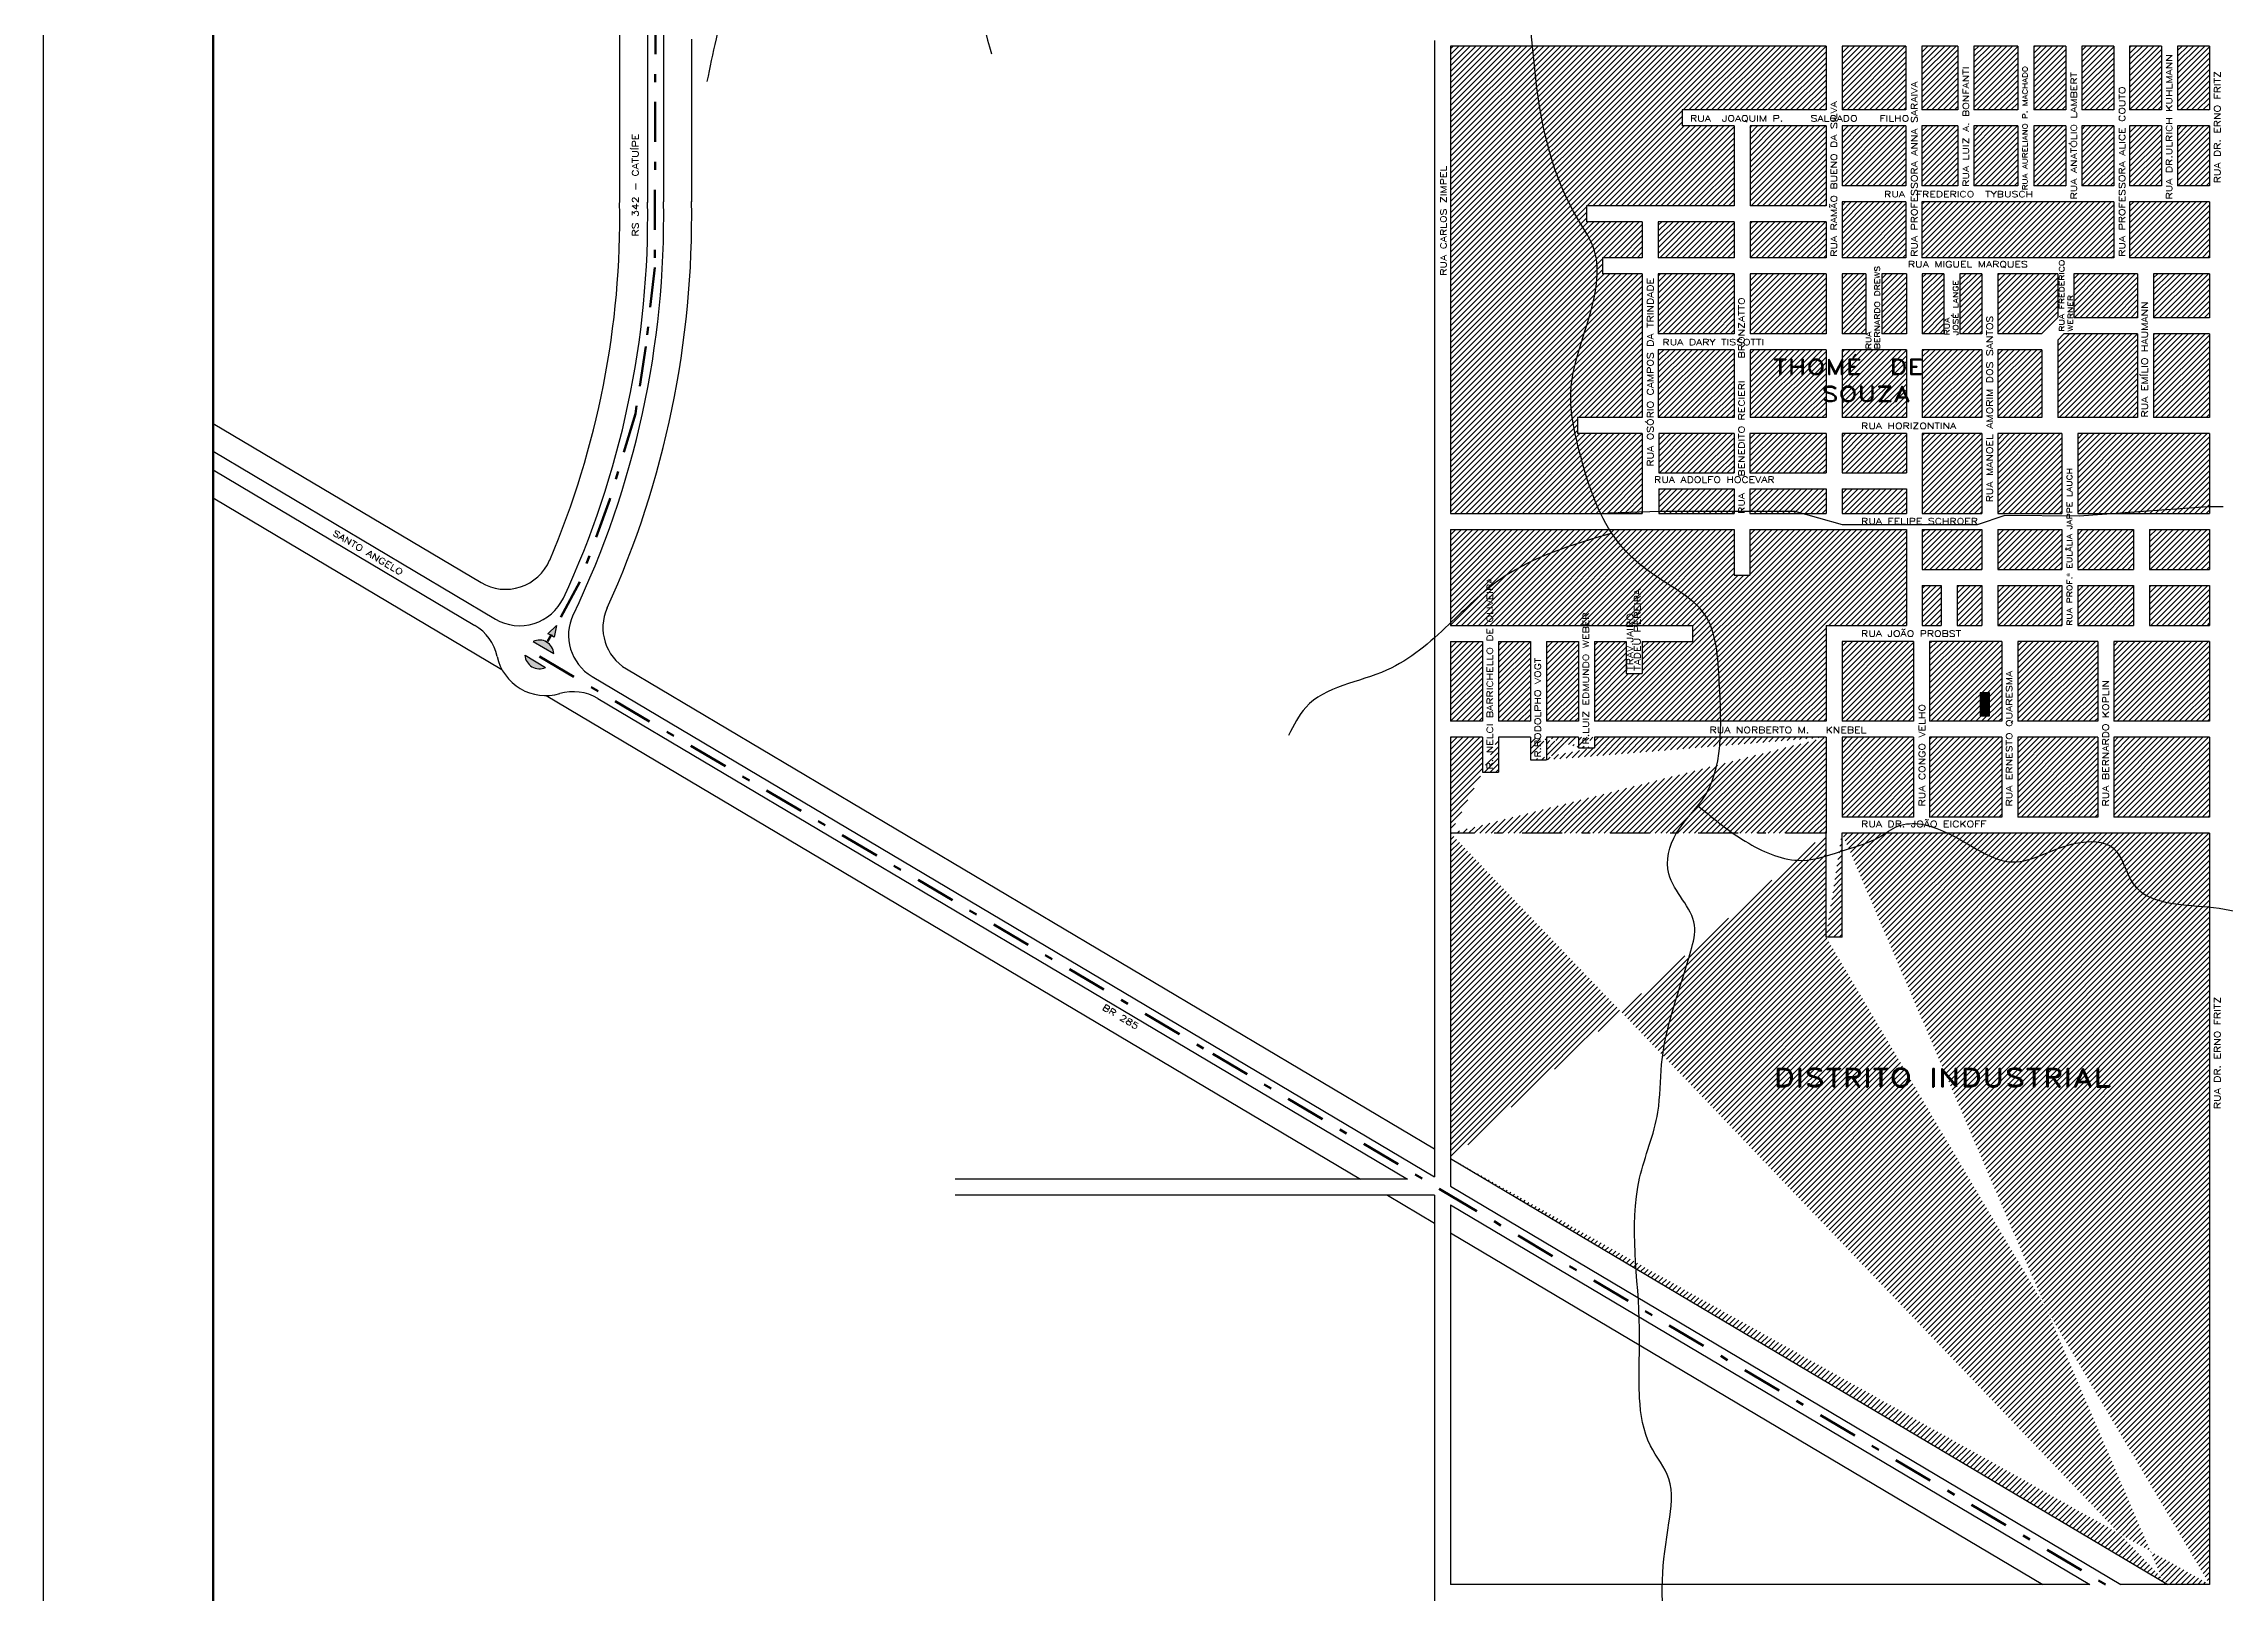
# Model space of a CAD drawing. Extents: x 15348.6 to 15438.1, y 2292.7 to 2368.6.
# Drawn here: x 15348.62 to 15375.91, y 2316.42 to 2335.8 of the extents above; entities that cross this region are included whole.
import ezdxf

# ---------------------------------------------------------------- set-up
doc = ezdxf.new("R2010")
doc.units = 0
doc.header["$LTSCALE"] = 2
doc.header["$MEASUREMENT"] = 0
doc.linetypes.add('DASHDOT2', pattern=[0.5, 0.25, -0.125, 0, -0.125])
doc.layers.get('0').update_dxf_attribs({"linetype": 'CONTINUOUS', "lineweight": 30})
for name, color, linetype, lineweight in [('02', 1, 'CONTINUOUS', 30), ('06', 7, 'CONTINUOUS', 30), ('12', 35, 'CONTINUOUS', 140), ('DI', 30, 'CONTINUOUS', 30), ('Hidro', 5, 'CONTINUOUS', 30), ('IMÓVEIS', 7, 'CONTINUOUS', 30), ('NOVOLESTE', 100, 'CONTINUOUS', 30), ('SAOGERALDO', 1, 'CONTINUOUS', 30), ('THOMEDESOUZA', 131, 'CONTINUOUS', 30)]:
    doc.layers.add(name, color=color, linetype=linetype, lineweight=lineweight)
doc.styles.get("Standard").update_dxf_attribs({"font": 'romand.shx'})

msp = doc.modelspace()

# ---------------------------------------------------------------- hatches: boundary and pattern name
at = {"layer": 'DI', "linetype": 'Continuous'}
h = msp.add_hatch(dxfattribs=at)
h.set_pattern_fill('ANSI31', color=256, scale=0.4, style=0)
edge = h.paths.add_edge_path()
edge.add_line((15375.725, 2325.917), (15371.125, 2325.917))
edge.add_line((15375.725, 2325.917), (15375.725, 2316.517))
edge.add_line((15366.225, 2321.848), (15375.204, 2316.517))
edge.add_line((15366.225, 2325.917), (15366.225, 2321.83))
edge.add_line((15370.923, 2325.917), (15366.225, 2325.917))
edge.add_line((15370.923, 2325.917), (15370.923, 2324.617))
edge.add_line((15371.123, 2325.917), (15371.123, 2324.617))
edge.add_line((15371.125, 2324.617), (15370.925, 2324.617))
edge.add_line((15375.725, 2316.517), (15375.163, 2316.517))
at = {"layer": 'IMÓVEIS', "linetype": 'Continuous'}
h = msp.add_hatch(color=256, dxfattribs=at)
h.paths.add_polyline_path([(15354.92, 2328.305), (15354.882, 2328.234), (15355, 2328.164, 0.237487)])
h.paths.add_polyline_path([(15354.92, 2328.305, 0.263576), (15354.743, 2328.317), (15354.882, 2328.234)])
h.paths.add_polyline_path([(15354.641, 2328.145, 0.534522), (15354.898, 2327.992)])
h.paths.add_polyline_path([(15355.03, 2328.51), (15354.926, 2328.413, -0.041326), (15354.968, 2328.393)])
h.paths.add_polyline_path([(15355.036, 2328.515), (15355.03, 2328.51), (15354.968, 2328.393, -0.039425), (15355.004, 2328.368)])
msp.add_hatch(color=256, dxfattribs=at).paths.add_polyline_path([(15372.972, 2327.675), (15372.853, 2327.675), (15372.853, 2327.385), (15372.972, 2327.385)])
at = {"layer": 'THOMEDESOUZA'}
h = msp.add_hatch(dxfattribs=at)
h.set_pattern_fill('ANSI31', color=256, scale=0.4, style=0)
edge = h.paths.add_edge_path()
edge.add_spline(control_points=[(15368.104, 2329.917), (15367.99, 2330.152), (15367.838, 2330.662), (15367.613, 2331.646), (15368.067, 2332.447), (15368.068, 2333.228), (15367.533, 2333.982), (15367.333, 2334.883), (15367.266, 2335.632), (15367.252, 2335.767)], knot_values=[17.969762, 17.969762, 17.969762, 17.969762, 18.757932, 19.523478, 20.925379, 21.338865, 21.780151, 23.62349, 24.029972, 24.029972, 24.029972, 24.029972], degree=3, periodic=0)
edge.add_line((15367.252, 2335.767), (15366.225, 2335.767))
edge.add_line((15366.225, 2335.767), (15366.225, 2329.917))
edge.add_line((15366.225, 2329.917), (15368.104, 2329.917))
edge = h.paths.add_edge_path()
edge.add_line((15369.775, 2334.767), (15369.125, 2334.767))
edge.add_line((15369.125, 2334.767), (15369.125, 2334.967))
edge.add_line((15369.125, 2334.967), (15370.925, 2334.967))
edge.add_line((15370.925, 2334.967), (15370.925, 2335.767))
edge.add_line((15370.925, 2335.767), (15367.252, 2335.767))
edge.add_spline(control_points=[(15367.252, 2335.767), (15367.266, 2335.632), (15367.333, 2334.883), (15367.533, 2333.982), (15368.068, 2333.228), (15368.067, 2332.447), (15367.613, 2331.646), (15367.838, 2330.662), (15367.99, 2330.152), (15368.104, 2329.917)], knot_values=[17.969762, 17.969762, 17.969762, 17.969762, 18.376245, 20.219583, 20.660869, 21.074356, 22.476256, 23.241802, 24.029972, 24.029972, 24.029972, 24.029972], degree=3, periodic=0)
edge.add_line((15368.104, 2329.917), (15368.625, 2329.917))
edge.add_line((15368.625, 2329.917), (15368.625, 2330.917))
edge.add_line((15368.625, 2330.917), (15367.814, 2330.917))
edge.add_line((15367.814, 2330.917), (15367.814, 2331.117))
edge.add_line((15367.814, 2331.117), (15368.625, 2331.117))
edge.add_line((15368.625, 2331.117), (15368.625, 2332.917))
edge.add_line((15368.625, 2332.917), (15368.125, 2332.917))
edge.add_line((15368.125, 2332.917), (15368.125, 2333.117))
edge.add_line((15368.125, 2333.117), (15368.625, 2333.117))
edge.add_line((15368.625, 2333.117), (15368.625, 2333.567))
edge.add_line((15368.625, 2333.567), (15367.925, 2333.567))
edge.add_line((15367.925, 2333.567), (15367.925, 2333.767))
edge.add_line((15367.925, 2333.767), (15369.775, 2333.767))
edge.add_line((15369.775, 2333.767), (15369.775, 2334.767))
h.paths.add_polyline_path([(15370.925, 2334.767), (15369.975, 2334.767), (15369.975, 2333.767), (15370.925, 2333.767)], flags=17)
h.paths.add_polyline_path([(15370.925, 2333.567), (15369.975, 2333.567), (15369.975, 2333.117), (15370.925, 2333.117)], flags=17)
h.paths.add_polyline_path([(15369.775, 2333.567), (15368.825, 2333.567), (15368.825, 2333.117), (15369.775, 2333.117)], flags=17)
h.paths.add_polyline_path([(15371.925, 2333.817), (15371.125, 2333.817), (15371.125, 2333.117), (15371.925, 2333.117)])
h.paths.add_polyline_path([(15374.525, 2333.817), (15372.125, 2333.817), (15372.125, 2333.117), (15374.525, 2333.117)])
h.paths.add_polyline_path([(15375.725, 2333.817), (15374.725, 2333.817), (15374.725, 2333.117), (15375.725, 2333.117)])
h.paths.add_polyline_path([(15371.408, 2331.952), (15371.408, 2333.144), (15371.614, 2333.144), (15371.614, 2331.952)], flags=9)
h.paths.add_polyline_path([(15373.825, 2332.172), (15373.825, 2333.206), (15374.14, 2333.206), (15374.14, 2332.172)], flags=9)
at = {"layer": 'THOMEDESOUZA', "linetype": 'Continuous'}
h = msp.add_hatch(dxfattribs=at)
h.set_pattern_fill('ANSI31', color=256, scale=0.4, style=0)
h.paths.add_polyline_path([(15371.925, 2335.767), (15371.125, 2335.767), (15371.125, 2334.967), (15371.925, 2334.967)])
h = msp.add_hatch(dxfattribs=at)
h.set_pattern_fill('ANSI31', color=256, scale=0.4, style=0)
h.paths.add_polyline_path([(15375.725, 2335.767), (15375.325, 2335.767), (15375.325, 2334.967), (15375.725, 2334.967)])
h.paths.add_polyline_path([(15375.125, 2335.767), (15375.125, 2334.967), (15374.725, 2334.967), (15374.725, 2335.767)])
h.paths.add_polyline_path([(15374.525, 2335.767), (15374.125, 2335.767), (15374.125, 2334.967), (15374.525, 2334.967)])
h.paths.add_polyline_path([(15373.925, 2334.967), (15373.525, 2334.967), (15373.525, 2335.767), (15373.925, 2335.767)])
h.paths.add_polyline_path([(15373.325, 2335.767), (15372.775, 2335.767), (15372.775, 2334.967), (15373.325, 2334.967)])
h.paths.add_polyline_path([(15372.575, 2334.967), (15372.125, 2334.967), (15372.125, 2335.767), (15372.575, 2335.767)])
h = msp.add_hatch(dxfattribs=at)
h.set_pattern_fill('ANSI31', color=256, scale=0.4, style=0)
h.paths.add_polyline_path([(15375.725, 2334.767), (15375.725, 2334.017), (15375.325, 2334.017), (15375.325, 2334.767)])
h.paths.add_polyline_path([(15375.125, 2334.017), (15374.725, 2334.017), (15374.725, 2334.767), (15375.125, 2334.767)])
h.paths.add_polyline_path([(15374.525, 2334.017), (15374.125, 2334.017), (15374.125, 2334.767), (15374.525, 2334.767)])
h.paths.add_polyline_path([(15373.925, 2334.017), (15373.525, 2334.017), (15373.525, 2334.767), (15373.925, 2334.767)])
h.paths.add_polyline_path([(15373.325, 2334.017), (15372.775, 2334.017), (15372.775, 2334.767), (15373.325, 2334.767)])
h.paths.add_polyline_path([(15372.575, 2334.017), (15372.125, 2334.017), (15372.125, 2334.767), (15372.575, 2334.767)])
h.paths.add_polyline_path([(15371.925, 2334.017), (15371.125, 2334.017), (15371.125, 2334.767), (15371.925, 2334.767)])
h = msp.add_hatch(dxfattribs=at)
h.set_pattern_fill('ANSI31', color=256, scale=0.4, style=0)
h.paths.add_polyline_path([(15369.775, 2332.917), (15368.825, 2332.917), (15368.825, 2332.167), (15369.775, 2332.167)])
h.paths.add_polyline_path([(15369.775, 2331.967), (15368.825, 2331.967), (15368.825, 2331.117), (15369.775, 2331.117)])
h = msp.add_hatch(dxfattribs=at)
h.set_pattern_fill('ANSI31', color=256, scale=0.4, style=0)
h.paths.add_polyline_path([(15373.625, 2331.967), (15373.075, 2331.967), (15373.075, 2331.117), (15373.625, 2331.117)])
h.paths.add_polyline_path([(15372.875, 2331.967), (15372.13, 2331.967), (15372.13, 2331.117), (15372.875, 2331.117)])
h.paths.add_polyline_path([(15372.875, 2332.917), (15372.875, 2332.167), (15372.6, 2332.167), (15372.6, 2332.917)])
h.paths.add_polyline_path([(15372.4, 2332.167), (15372.13, 2332.167), (15372.13, 2332.917), (15372.4, 2332.917)])
h.paths.add_polyline_path([(15371.93, 2332.917), (15371.624, 2332.917), (15371.624, 2332.167), (15371.93, 2332.167)])
h.paths.add_polyline_path([(15371.93, 2331.967), (15371.125, 2331.967), (15371.125, 2331.117), (15371.93, 2331.117)])
h.paths.add_polyline_path([(15371.424, 2332.167), (15371.125, 2332.167), (15371.125, 2332.917), (15371.424, 2332.917)])
h.paths.add_polyline_path([(15370.925, 2332.917), (15369.975, 2332.917), (15369.975, 2332.167), (15370.925, 2332.167)])
h.paths.add_polyline_path([(15370.925, 2331.967), (15369.975, 2331.967), (15369.975, 2331.117), (15370.925, 2331.117)])
h = msp.add_hatch(dxfattribs=at)
h.set_pattern_fill('ANSI31', color=256, scale=0.4, style=0)
h.paths.add_polyline_path([(15373.825, 2332.371), (15373.621, 2332.167), (15373.075, 2332.167), (15373.075, 2332.917), (15373.825, 2332.917)])
h = msp.add_hatch(dxfattribs=at)
h.set_pattern_fill('ANSI31', color=256, scale=0.4, style=0)
h.paths.add_polyline_path([(15375.725, 2332.917), (15375.025, 2332.917), (15375.025, 2332.367), (15375.725, 2332.367)])
h.paths.add_polyline_path([(15374.825, 2332.917), (15374.025, 2332.917), (15374.025, 2332.367), (15374.825, 2332.367)])
h.paths.add_polyline_path([(15375.725, 2332.167), (15375.025, 2332.167), (15375.025, 2331.117), (15375.725, 2331.117)])
h.paths.add_polyline_path([(15374.825, 2332.167), (15373.903, 2332.167), (15373.825, 2332.088), (15373.825, 2331.117), (15374.825, 2331.117)])
at = {"layer": 'THOMEDESOUZA'}
h = msp.add_hatch(dxfattribs=at)
h.set_pattern_fill('ANSI31', color=256, scale=0.4, style=0)
h.paths.add_polyline_path([(15369.773, 2330.917), (15368.833, 2330.917), (15368.833, 2330.426), (15369.773, 2330.426)])
h.paths.add_polyline_path([(15370.925, 2330.917), (15369.973, 2330.917), (15369.973, 2330.426), (15370.925, 2330.426)])
h.paths.add_polyline_path([(15371.93, 2330.917), (15371.125, 2330.917), (15371.125, 2330.426), (15371.93, 2330.426)])
h.paths.add_polyline_path([(15372.875, 2330.917), (15372.13, 2330.917), (15372.13, 2329.917), (15372.875, 2329.917)])
h.paths.add_polyline_path([(15373.875, 2330.917), (15373.075, 2330.917), (15373.075, 2329.917), (15373.875, 2329.917)])
h.paths.add_polyline_path([(15375.725, 2330.917), (15374.075, 2330.917), (15374.075, 2329.917), (15374.529, 2329.917), (15375.704, 2330.001), (15375.725, 2330.001)])
h.paths.add_polyline_path([(15374.775, 2329.717), (15374.075, 2329.717), (15374.075, 2329.217), (15374.775, 2329.217)])
h.paths.add_polyline_path([(15375.725, 2329.717), (15374.975, 2329.717), (15374.975, 2329.217), (15375.725, 2329.217)])
h.paths.add_polyline_path([(15375.725, 2330.001), (15375.704, 2330.001), (15374.529, 2329.917), (15375.725, 2329.917)])
h.paths.add_polyline_path([(15375.725, 2329.017), (15374.975, 2329.017), (15374.975, 2328.517), (15375.725, 2328.517)])
h.paths.add_polyline_path([(15374.775, 2329.017), (15374.075, 2329.017), (15374.075, 2328.517), (15374.775, 2328.517)])
h.paths.add_polyline_path([(15373.875, 2329.717), (15373.075, 2329.717), (15373.075, 2329.217), (15373.875, 2329.217)])
h.paths.add_polyline_path([(15373.875, 2329.017), (15373.075, 2329.017), (15373.075, 2328.517), (15373.875, 2328.517)])
h.paths.add_polyline_path([(15372.875, 2329.017), (15372.565, 2329.017), (15372.565, 2328.517), (15372.875, 2328.517)])
h.paths.add_polyline_path([(15372.365, 2329.017), (15372.13, 2329.017), (15372.13, 2328.517), (15372.365, 2328.517)])
h.paths.add_polyline_path([(15372.875, 2329.717), (15372.13, 2329.717), (15372.13, 2329.217), (15372.875, 2329.217)])
h.paths.add_polyline_path([(15371.93, 2330.226), (15371.125, 2330.226), (15371.125, 2329.917), (15371.93, 2329.917)])
h.paths.add_polyline_path([(15370.925, 2330.226), (15369.973, 2330.226), (15369.973, 2329.942), (15370.537, 2329.942), (15370.627, 2329.917), (15370.925, 2329.917)])
h.paths.add_polyline_path([(15369.773, 2330.226), (15368.833, 2330.226), (15368.833, 2329.942), (15368.851, 2329.942), (15369.773, 2329.942)])
h.paths.add_polyline_path([(15369.773, 2329.942), (15368.851, 2329.942), (15368.833, 2329.942), (15368.833, 2329.917), (15369.773, 2329.917)])
h.paths.add_polyline_path([(15370.537, 2329.942), (15369.973, 2329.942), (15369.973, 2329.917), (15370.627, 2329.917)], flags=16)
edge = h.paths.add_edge_path()
edge.add_line((15371.93, 2329.717), (15371.125, 2329.717))
edge.add_line((15371.125, 2329.717), (15369.973, 2329.717))
edge.add_line((15369.973, 2329.717), (15369.973, 2329.148))
edge.add_line((15369.973, 2329.148), (15369.773, 2329.148))
edge.add_line((15369.773, 2329.148), (15369.773, 2329.717))
edge.add_line((15369.773, 2329.717), (15368.213, 2329.717))
edge.add_spline(control_points=[(15368.213, 2329.717), (15368.222, 2329.702), (15368.232, 2329.687), (15368.242, 2329.672)], knot_values=[17.685474, 17.685474, 17.685474, 17.685474, 17.739306, 17.739306, 17.739306, 17.739306], degree=3, periodic=0)
edge.add_spline(control_points=[(15368.242, 2329.672), (15368.254, 2329.653), (15368.376, 2329.476), (15368.746, 2329.109), (15369.542, 2328.753), (15369.581, 2327.955), (15369.606, 2327.477), (15369.607, 2327.317)], knot_values=[14.811664, 14.811664, 14.811664, 14.811664, 14.880896, 15.465063, 16.364862, 17.233145, 17.685474, 17.685474, 17.685474, 17.685474], degree=3, periodic=0)
edge.add_line((15369.607, 2327.317), (15370.925, 2327.317))
edge.add_line((15370.925, 2327.317), (15370.925, 2328.517))
edge.add_line((15370.925, 2328.517), (15371.93, 2328.517))
edge.add_line((15371.93, 2328.517), (15371.93, 2329.717))
edge = h.paths.add_edge_path()
edge.add_spline(control_points=[(15369.607, 2327.317), (15369.606, 2327.477), (15369.581, 2327.955), (15369.542, 2328.753), (15368.746, 2329.109), (15368.376, 2329.476), (15368.254, 2329.653), (15368.242, 2329.672)], knot_values=[14.811664, 14.811664, 14.811664, 14.811664, 15.263993, 16.132276, 17.032074, 17.616242, 17.685474, 17.685474, 17.685474, 17.685474], degree=3, periodic=0)
edge.add_spline(control_points=[(15368.242, 2329.672), (15367.748, 2329.525), (15366.984, 2329.296), (15366.425, 2328.74), (15366.225, 2328.549)], knot_values=[0, 0, 0, 0, 1.512525, 2.337415, 2.337415, 2.337415, 2.337415], degree=3, periodic=0)
edge.add_line((15366.225, 2328.549), (15366.225, 2328.517))
edge.add_line((15366.225, 2328.517), (15369.259, 2328.517))
edge.add_line((15369.259, 2328.517), (15369.259, 2328.317))
edge.add_line((15369.259, 2328.317), (15368.625, 2328.317))
edge.add_line((15368.625, 2328.317), (15368.625, 2327.917))
edge.add_line((15368.625, 2327.917), (15368.425, 2327.917))
edge.add_line((15368.425, 2327.917), (15368.425, 2328.317))
edge.add_line((15368.425, 2328.317), (15368.025, 2328.317))
edge.add_line((15368.025, 2328.317), (15368.025, 2327.317))
edge.add_line((15368.025, 2327.317), (15369.607, 2327.317))
edge = h.paths.add_edge_path()
edge.add_spline(control_points=[(15366.225, 2328.549), (15366.425, 2328.74), (15366.984, 2329.296), (15367.748, 2329.525), (15368.242, 2329.672)], knot_values=[0, 0, 0, 0, 0.824891, 2.337415, 2.337415, 2.337415, 2.337415], degree=3, periodic=0)
edge.add_spline(control_points=[(15368.242, 2329.672), (15368.232, 2329.687), (15368.222, 2329.702), (15368.213, 2329.717)], knot_values=[17.685474, 17.685474, 17.685474, 17.685474, 17.739306, 17.739306, 17.739306, 17.739306], degree=3, periodic=0)
edge.add_line((15368.213, 2329.717), (15366.225, 2329.717))
edge.add_line((15366.225, 2329.717), (15366.225, 2328.549))
h.paths.add_polyline_path([(15368.617, 2327.924), (15367.41, 2327.924), (15367.41, 2328.074), (15368.617, 2328.074)], flags=25)
h.paths.add_polyline_path([(15368.524, 2327.924), (15367.66, 2327.924), (15367.66, 2328.074), (15368.524, 2328.074)], flags=24)
h.paths.add_polyline_path([(15367.963, 2327.003), (15366.06, 2327.003), (15366.06, 2327.153), (15367.963, 2327.153)], flags=9)
h.paths.add_polyline_path([(15366.761, 2326.69), (15363.949, 2326.69), (15363.949, 2326.84), (15366.761, 2326.84)], flags=9)
at = {"layer": 'THOMEDESOUZA', "linetype": 'Continuous'}
h = msp.add_hatch(dxfattribs=at)
h.set_pattern_fill('ANSI31', color=256, scale=0.4, style=0)
h.paths.add_polyline_path([(15366.225, 2328.317), (15366.625, 2328.317), (15366.625, 2327.317), (15366.225, 2327.317)])
h.paths.add_polyline_path([(15366.825, 2328.317), (15367.225, 2328.317), (15367.225, 2327.317), (15366.825, 2327.317)])
h.paths.add_polyline_path([(15367.425, 2328.317), (15367.825, 2328.317), (15367.825, 2327.317), (15367.425, 2327.317)])
h = msp.add_hatch(dxfattribs=at)
h.set_pattern_fill('ANSI31', color=256, scale=0.4, style=0)
h.paths.add_polyline_path([(15375.725, 2328.317), (15374.525, 2328.317), (15374.525, 2327.317), (15375.725, 2327.317)])
h.paths.add_polyline_path([(15375.725, 2327.117), (15374.525, 2327.117), (15374.525, 2326.117), (15375.725, 2326.117)])
h.paths.add_polyline_path([(15374.325, 2328.317), (15373.325, 2328.317), (15373.325, 2327.317), (15374.325, 2327.317)])
h.paths.add_polyline_path([(15374.325, 2327.117), (15374.325, 2326.117), (15373.325, 2326.117), (15373.325, 2327.117)])
h.paths.add_polyline_path([(15373.125, 2327.117), (15373.125, 2326.117), (15372.221, 2326.117), (15372.221, 2327.117)])
h.paths.add_polyline_path([(15373.125, 2327.317), (15372.221, 2327.317), (15372.221, 2328.317), (15373.125, 2328.317)])
h.paths.add_polyline_path([(15372.021, 2328.317), (15372.021, 2327.317), (15371.125, 2327.317), (15371.125, 2328.317)])
h.paths.add_polyline_path([(15372.021, 2327.117), (15371.125, 2327.117), (15371.125, 2326.117), (15372.021, 2326.117)])
h = msp.add_hatch(dxfattribs=at)
h.set_pattern_fill('ANSI31', color=256, scale=0.4, style=0)
edge = h.paths.add_edge_path()
edge.add_line((15366.625, 2327.117), (15366.625, 2326.681))
edge.add_line((15366.825, 2327.117), (15366.825, 2326.681))
edge.add_line((15366.625, 2326.681), (15366.825, 2326.681))
edge.add_line((15366.625, 2327.117), (15366.225, 2327.117))
edge.add_line((15367.225, 2327.117), (15367.225, 2326.834))
edge.add_line((15367.425, 2327.117), (15367.425, 2326.834))
edge.add_line((15367.825, 2327.117), (15367.825, 2326.987))
edge.add_line((15368.025, 2327.117), (15368.025, 2326.987))
edge.add_line((15367.225, 2327.117), (15366.825, 2327.117))
edge.add_line((15367.825, 2327.117), (15367.425, 2327.117))
edge.add_line((15367.825, 2326.987), (15368.025, 2326.987))
edge.add_line((15367.225, 2326.834), (15367.425, 2326.834))
edge.add_line((15370.925, 2327.117), (15368.025, 2327.117))
edge.add_line((15366.225, 2327.117), (15366.225, 2325.917))
edge.add_line((15370.925, 2327.117), (15370.925, 2325.917))
edge.add_line((15370.923, 2325.917), (15366.225, 2325.917))

# ---------------------------------------------------------------- linework, layer by layer
at = {"color": 7, "linetype": 'Continuous'}
for p, q in [((15356.375, 2340.262), (15356.375, 2333.816)), ((15355.825, 2335.967), (15355.825, 2333.808)), ((15356.175, 2335.967), (15356.175, 2333.808)), ((15356.725, 2335.854), (15356.725, 2333.816)), ((15366.025, 2335.836), (15366.025, 2321.618)), ((15366.225, 2335.767), (15366.225, 2329.917)), ((15370.925, 2335.767), (15366.225, 2335.767)), ((15370.925, 2335.767), (15370.925, 2334.967)), ((15371.125, 2335.767), (15371.125, 2334.967)), ((15371.925, 2335.767), (15371.125, 2335.767)), ((15371.925, 2335.767), (15371.925, 2334.967)), ((15372.125, 2335.767), (15372.125, 2334.967)), ((15372.575, 2335.767), (15372.125, 2335.767)), ((15372.575, 2335.767), (15372.575, 2334.967)), ((15372.775, 2335.767), (15372.775, 2334.967)), ((15373.325, 2335.767), (15372.775, 2335.767)), ((15373.325, 2335.767), (15373.325, 2334.967)), ((15373.525, 2335.767), (15373.525, 2334.967)), ((15373.925, 2335.767), (15373.525, 2335.767)), ((15373.925, 2335.767), (15373.925, 2334.967)), ((15374.125, 2335.767), (15374.125, 2334.967)), ((15374.525, 2335.767), (15374.125, 2335.767)), ((15374.525, 2335.767), (15374.525, 2334.967)), ((15374.725, 2335.767), (15374.725, 2334.967)), ((15375.125, 2335.767), (15374.725, 2335.767)), ((15375.125, 2335.767), (15375.125, 2334.967)), ((15375.325, 2335.767), (15375.325, 2334.967)), ((15375.725, 2335.767), (15375.325, 2335.767)), ((15375.725, 2335.767), (15375.725, 2334.967)), ((15370.925, 2334.967), (15369.125, 2334.967)), ((15369.125, 2334.967), (15369.125, 2334.767)), ((15371.925, 2334.967), (15371.125, 2334.967)), ((15372.575, 2334.967), (15372.125, 2334.967)), ((15373.325, 2334.967), (15372.775, 2334.967)), ((15373.925, 2334.967), (15373.525, 2334.967)), ((15374.525, 2334.967), (15374.125, 2334.967)), ((15375.125, 2334.967), (15374.725, 2334.967)), ((15375.725, 2334.967), (15375.325, 2334.967)), ((15369.775, 2334.767), (15369.125, 2334.767)), ((15369.775, 2334.767), (15369.775, 2333.767)), ((15369.975, 2334.767), (15369.975, 2333.767)), ((15370.925, 2334.767), (15369.975, 2334.767)), ((15370.925, 2334.767), (15370.925, 2333.767)), ((15371.125, 2334.767), (15371.125, 2334.017)), ((15371.925, 2334.767), (15371.125, 2334.767)), ((15371.925, 2334.767), (15371.925, 2334.017)), ((15372.125, 2334.767), (15372.125, 2334.017)), ((15372.125, 2334.767), (15372.125, 2334.017)), ((15372.575, 2334.767), (15372.125, 2334.767)), ((15372.575, 2334.767), (15372.575, 2334.017)), ((15372.775, 2334.767), (15372.775, 2334.017)), ((15373.325, 2334.767), (15372.775, 2334.767)), ((15373.325, 2334.767), (15373.325, 2334.017)), ((15373.525, 2334.767), (15373.525, 2334.017)), ((15373.925, 2334.767), (15373.525, 2334.767)), ((15373.925, 2334.767), (15373.925, 2334.017)), ((15374.125, 2334.767), (15374.125, 2334.017)), ((15374.525, 2334.767), (15374.125, 2334.767)), ((15374.525, 2334.767), (15374.525, 2334.017)), ((15374.725, 2334.767), (15374.725, 2334.017)), ((15375.125, 2334.767), (15374.725, 2334.767)), ((15375.125, 2334.767), (15375.125, 2334.017)), ((15375.325, 2334.767), (15375.325, 2334.017)), ((15375.725, 2334.767), (15375.325, 2334.767)), ((15375.725, 2334.767), (15375.725, 2334.017)), ((15371.925, 2334.017), (15371.125, 2334.017)), ((15372.575, 2334.017), (15372.125, 2334.017)), ((15373.325, 2334.017), (15372.775, 2334.017)), ((15373.925, 2334.017), (15373.525, 2334.017)), ((15374.525, 2334.017), (15374.125, 2334.017)), ((15375.125, 2334.017), (15374.725, 2334.017)), ((15375.725, 2334.017), (15375.325, 2334.017)), ((15367.925, 2333.767), (15367.925, 2333.567)), ((15369.775, 2333.767), (15367.925, 2333.767)), ((15370.925, 2333.767), (15369.975, 2333.767)), ((15371.125, 2333.817), (15371.125, 2333.117)), ((15371.925, 2333.817), (15371.125, 2333.817)), ((15371.925, 2333.817), (15371.925, 2333.117)), ((15374.525, 2333.817), (15372.125, 2333.817)), ((15372.125, 2333.817), (15372.125, 2333.117)), ((15374.525, 2333.817), (15374.525, 2333.117)), ((15375.725, 2333.817), (15374.725, 2333.817)), ((15374.725, 2333.817), (15374.725, 2333.117)), ((15375.725, 2333.817), (15375.725, 2333.117)), ((15368.625, 2333.567), (15367.925, 2333.567)), ((15368.625, 2333.567), (15368.625, 2333.117)), ((15368.825, 2333.567), (15368.825, 2333.117)), ((15369.775, 2333.567), (15368.825, 2333.567)), ((15369.775, 2333.567), (15369.775, 2333.117)), ((15370.925, 2333.567), (15369.975, 2333.567)), ((15369.975, 2333.567), (15369.975, 2333.117)), ((15370.925, 2333.567), (15370.925, 2333.117)), ((15370.925, 2333.567), (15370.925, 2333.117)), ((15368.625, 2333.117), (15368.125, 2333.117)), ((15368.125, 2333.117), (15368.125, 2332.917)), ((15368.625, 2332.917), (15368.125, 2332.917)), ((15368.625, 2332.917), (15368.625, 2332.167)), ((15368.625, 2332.917), (15368.625, 2331.117)), ((15369.775, 2333.117), (15368.825, 2333.117)), ((15368.825, 2332.917), (15368.825, 2332.167)), ((15369.775, 2332.917), (15368.825, 2332.917)), ((15369.775, 2332.917), (15369.775, 2332.167)), ((15370.925, 2333.117), (15369.975, 2333.117)), ((15369.975, 2332.917), (15369.975, 2332.167)), ((15370.925, 2332.917), (15369.975, 2332.917)), ((15370.925, 2332.917), (15370.925, 2332.167)), ((15371.925, 2333.117), (15371.125, 2333.117)), ((15371.125, 2332.917), (15371.125, 2332.167)), ((15371.424, 2332.917), (15371.125, 2332.917)), ((15371.424, 2332.917), (15371.424, 2332.167)), ((15371.624, 2332.917), (15371.624, 2332.167)), ((15371.93, 2332.917), (15371.624, 2332.917)), ((15371.93, 2332.917), (15371.93, 2332.167)), ((15374.525, 2333.117), (15372.125, 2333.117)), ((15372.13, 2332.917), (15372.13, 2332.167)), ((15372.4, 2332.917), (15372.13, 2332.917)), ((15372.4, 2332.917), (15372.4, 2332.167)), ((15372.6, 2332.917), (15372.6, 2332.167)), ((15372.875, 2332.917), (15372.6, 2332.917)), ((15372.875, 2332.917), (15372.875, 2332.167)), ((15373.075, 2332.917), (15373.075, 2332.167)), ((15373.825, 2332.917), (15373.075, 2332.917)), ((15373.825, 2332.917), (15373.825, 2332.371)), ((15374.025, 2332.917), (15374.025, 2332.367)), ((15374.825, 2332.917), (15374.025, 2332.917)), ((15375.725, 2333.117), (15374.725, 2333.117)), ((15374.825, 2332.917), (15374.825, 2332.367)), ((15375.025, 2332.917), (15375.025, 2332.367)), ((15375.725, 2332.917), (15375.025, 2332.917)), ((15375.725, 2332.917), (15375.725, 2332.367)), ((15373.825, 2332.371), (15373.621, 2332.167)), ((15374.825, 2332.367), (15374.025, 2332.367)), ((15375.725, 2332.367), (15375.025, 2332.367)), ((15369.775, 2332.167), (15368.825, 2332.167)), ((15370.925, 2332.167), (15369.975, 2332.167)), ((15371.424, 2332.167), (15371.125, 2332.167)), ((15371.93, 2332.167), (15371.624, 2332.167)), ((15372.4, 2332.167), (15372.13, 2332.167)), ((15372.875, 2332.167), (15372.6, 2332.167)), ((15373.621, 2332.167), (15373.075, 2332.167)), ((15373.903, 2332.167), (15373.825, 2332.088)), ((15373.825, 2332.088), (15373.825, 2331.117)), ((15374.825, 2332.167), (15373.903, 2332.167)), ((15374.825, 2332.167), (15374.825, 2331.117)), ((15375.025, 2332.167), (15375.025, 2331.117)), ((15375.725, 2332.167), (15375.025, 2332.167)), ((15375.725, 2332.167), (15375.725, 2331.117)), ((15368.825, 2331.967), (15368.825, 2331.117)), ((15369.775, 2331.967), (15368.825, 2331.967)), ((15369.775, 2331.967), (15369.775, 2331.117)), ((15369.975, 2331.967), (15369.975, 2331.117)), ((15370.925, 2331.967), (15369.975, 2331.967)), ((15370.925, 2331.967), (15370.925, 2331.117)), ((15371.125, 2331.967), (15371.125, 2331.117)), ((15371.93, 2331.967), (15371.125, 2331.967)), ((15371.93, 2331.967), (15371.93, 2331.117)), ((15372.13, 2331.967), (15372.13, 2331.117)), ((15372.875, 2331.967), (15372.13, 2331.967)), ((15372.875, 2331.967), (15372.875, 2331.117)), ((15373.075, 2331.967), (15373.075, 2331.117)), ((15373.625, 2331.967), (15373.075, 2331.967)), ((15373.625, 2331.967), (15373.625, 2331.117)), ((15350.736, 2331.045), (15354.091, 2329.053)), ((15368.625, 2331.117), (15367.814, 2331.117)), ((15367.814, 2331.117), (15367.814, 2330.917)), ((15369.775, 2331.117), (15368.825, 2331.117)), ((15370.925, 2331.117), (15369.975, 2331.117)), ((15371.93, 2331.117), (15371.125, 2331.117)), ((15372.875, 2331.117), (15372.13, 2331.117)), ((15373.625, 2331.117), (15373.075, 2331.117)), ((15374.825, 2331.117), (15373.825, 2331.117)), ((15375.725, 2331.117), (15375.025, 2331.117)), ((15368.625, 2330.917), (15367.814, 2330.917)), ((15368.625, 2330.917), (15368.625, 2329.917)), ((15368.833, 2330.917), (15368.833, 2330.426)), ((15369.773, 2330.917), (15368.833, 2330.917)), ((15369.773, 2330.917), (15369.773, 2330.426)), ((15369.973, 2330.917), (15369.973, 2330.426)), ((15370.925, 2330.917), (15369.973, 2330.917)), ((15370.925, 2330.917), (15370.925, 2330.426)), ((15371.125, 2330.917), (15371.125, 2330.426)), ((15371.93, 2330.917), (15371.125, 2330.917)), ((15371.93, 2330.917), (15371.93, 2330.426)), ((15372.13, 2330.917), (15372.13, 2329.917)), ((15372.875, 2330.917), (15372.13, 2330.917)), ((15372.875, 2330.917), (15372.875, 2329.917)), ((15373.075, 2330.917), (15373.075, 2329.917)), ((15373.875, 2330.917), (15373.075, 2330.917)), ((15373.875, 2330.917), (15373.875, 2329.917)), ((15374.075, 2330.917), (15374.075, 2329.917)), ((15375.725, 2330.917), (15374.075, 2330.917)), ((15375.725, 2330.917), (15375.725, 2329.917)), ((15350.736, 2330.696), (15354.271, 2328.597)), ((15350.736, 2330.463), (15354.013, 2328.518)), ((15368.833, 2330.426), (15369.773, 2330.426)), ((15369.973, 2330.426), (15370.925, 2330.426)), ((15371.125, 2330.426), (15371.93, 2330.426)), ((15368.833, 2330.226), (15369.773, 2330.226)), ((15368.833, 2330.226), (15368.833, 2329.917)), ((15369.773, 2330.226), (15369.773, 2329.917)), ((15369.973, 2330.226), (15369.973, 2329.917)), ((15369.973, 2330.226), (15370.925, 2330.226)), ((15370.925, 2330.226), (15370.925, 2329.917)), ((15371.125, 2330.226), (15371.125, 2329.917)), ((15371.125, 2330.226), (15371.93, 2330.226)), ((15371.93, 2330.226), (15371.93, 2329.917)), ((15350.736, 2330.114), (15354.352, 2327.967)), ((15366.225, 2329.917), (15368.625, 2329.917)), ((15368.833, 2329.917), (15369.773, 2329.917)), ((15369.973, 2329.917), (15370.925, 2329.917)), ((15371.125, 2329.917), (15371.93, 2329.917)), ((15372.13, 2329.917), (15372.875, 2329.917)), ((15373.075, 2329.917), (15373.875, 2329.917)), ((15374.075, 2329.917), (15375.725, 2329.917)), ((15366.225, 2329.717), (15369.773, 2329.717)), ((15366.225, 2329.717), (15366.225, 2328.517)), ((15369.773, 2329.717), (15369.773, 2329.148)), ((15369.973, 2329.717), (15369.973, 2329.148)), ((15369.973, 2329.717), (15371.93, 2329.717)), ((15371.125, 2329.717), (15371.93, 2329.717)), ((15371.93, 2329.717), (15371.93, 2328.517)), ((15372.13, 2329.717), (15372.13, 2329.217)), ((15372.13, 2329.717), (15372.875, 2329.717)), ((15372.875, 2329.717), (15372.875, 2329.217)), ((15372.875, 2329.717), (15372.875, 2329.217)), ((15373.075, 2329.717), (15373.875, 2329.717)), ((15373.075, 2329.717), (15373.075, 2329.217)), ((15373.875, 2329.717), (15373.875, 2329.217)), ((15374.075, 2329.717), (15374.775, 2329.717)), ((15374.075, 2329.717), (15374.075, 2329.217)), ((15374.775, 2329.717), (15374.775, 2329.217)), ((15374.975, 2329.717), (15375.725, 2329.717)), ((15374.975, 2329.717), (15374.975, 2329.217)), ((15375.725, 2329.717), (15375.725, 2329.217)), ((15369.773, 2329.148), (15369.973, 2329.148)), ((15372.13, 2329.217), (15372.875, 2329.217)), ((15373.075, 2329.217), (15373.875, 2329.217)), ((15374.075, 2329.217), (15374.775, 2329.217)), ((15374.975, 2329.217), (15375.725, 2329.217)), ((15372.13, 2329.017), (15372.365, 2329.017)), ((15372.13, 2329.017), (15372.13, 2328.517)), ((15372.365, 2329.017), (15372.365, 2328.517)), ((15372.565, 2329.017), (15372.565, 2328.517)), ((15372.565, 2329.017), (15372.875, 2329.017)), ((15372.875, 2329.017), (15372.875, 2328.517)), ((15373.075, 2329.017), (15373.075, 2328.517)), ((15373.075, 2329.017), (15373.875, 2329.017)), ((15373.875, 2329.017), (15373.875, 2328.517)), ((15374.075, 2329.017), (15374.075, 2328.517)), ((15374.075, 2329.017), (15374.775, 2329.017)), ((15374.775, 2329.017), (15374.775, 2328.517)), ((15374.975, 2329.017), (15374.975, 2328.517)), ((15374.975, 2329.017), (15375.725, 2329.017)), ((15375.725, 2329.017), (15375.725, 2328.517)), ((15355.036, 2328.515), (15354.926, 2328.413)), ((15355.036, 2328.515), (15355.004, 2328.368)), ((15370.925, 2328.517), (15370.925, 2327.317)), ((15370.925, 2328.517), (15371.93, 2328.517)), ((15372.13, 2328.517), (15372.365, 2328.517)), ((15372.565, 2328.517), (15372.875, 2328.517)), ((15373.075, 2328.517), (15373.875, 2328.517)), ((15374.075, 2328.517), (15374.775, 2328.517)), ((15374.975, 2328.517), (15375.725, 2328.517)), ((15354.743, 2328.317), (15355, 2328.164)), ((15366.225, 2328.317), (15366.225, 2327.317)), ((15366.225, 2328.317), (15366.625, 2328.317)), ((15366.625, 2328.317), (15366.625, 2327.317)), ((15366.825, 2328.317), (15366.825, 2327.317)), ((15366.825, 2328.317), (15367.225, 2328.317)), ((15367.225, 2328.317), (15367.225, 2327.317)), ((15367.425, 2328.317), (15367.425, 2327.317)), ((15367.425, 2328.317), (15367.825, 2328.317)), ((15367.825, 2328.317), (15367.825, 2327.317)), ((15368.025, 2328.317), (15368.025, 2327.317)), ((15368.025, 2328.317), (15368.425, 2328.317)), ((15368.425, 2328.317), (15368.425, 2327.917)), ((15368.625, 2328.317), (15368.625, 2327.917)), ((15371.125, 2328.317), (15371.125, 2327.317)), ((15372.021, 2328.317), (15371.125, 2328.317)), ((15372.021, 2328.317), (15372.021, 2327.317)), ((15372.221, 2328.317), (15372.221, 2327.317)), ((15373.125, 2328.317), (15372.221, 2328.317)), ((15373.125, 2328.317), (15373.125, 2327.317)), ((15373.325, 2328.317), (15373.325, 2327.317)), ((15374.325, 2328.317), (15373.325, 2328.317)), ((15374.325, 2328.317), (15374.325, 2327.317)), ((15374.525, 2328.317), (15374.525, 2327.317)), ((15375.725, 2328.317), (15374.525, 2328.317)), ((15375.725, 2328.317), (15375.725, 2327.317)), ((15354.641, 2328.145), (15354.898, 2327.992)), ((15355.91, 2327.973), (15366.025, 2321.967)), ((15355.48, 2327.879), (15366.025, 2321.618)), ((15368.425, 2327.917), (15368.625, 2327.917)), ((15354.905, 2327.639), (15365.1, 2321.586)), ((15355.551, 2327.604), (15365.688, 2321.586)), ((15366.625, 2327.317), (15366.225, 2327.317)), ((15367.225, 2327.317), (15366.825, 2327.317)), ((15367.825, 2327.317), (15367.425, 2327.317)), ((15370.925, 2327.317), (15368.025, 2327.317)), ((15372.021, 2327.317), (15371.125, 2327.317)), ((15373.125, 2327.317), (15372.221, 2327.317)), ((15374.325, 2327.317), (15373.325, 2327.317)), ((15375.725, 2327.317), (15374.525, 2327.317)), ((15366.225, 2327.117), (15366.225, 2325.917)), ((15366.625, 2327.117), (15366.225, 2327.117)), ((15366.625, 2327.117), (15366.625, 2326.681)), ((15367.225, 2327.117), (15366.825, 2327.117)), ((15366.825, 2327.117), (15366.825, 2326.681)), ((15367.225, 2327.117), (15367.225, 2326.834)), ((15367.825, 2327.117), (15367.425, 2327.117)), ((15367.425, 2327.117), (15367.425, 2326.834)), ((15367.825, 2327.117), (15367.825, 2326.987)), ((15367.825, 2326.987), (15368.025, 2326.987)), ((15370.925, 2327.117), (15368.025, 2327.117)), ((15368.025, 2327.117), (15368.025, 2326.987)), ((15370.925, 2327.117), (15370.925, 2325.917)), ((15371.125, 2327.117), (15371.125, 2326.117)), ((15372.021, 2327.117), (15371.125, 2327.117)), ((15372.021, 2327.117), (15372.021, 2326.117)), ((15372.221, 2327.117), (15372.221, 2326.117)), ((15373.125, 2327.117), (15372.221, 2327.117)), ((15373.125, 2327.117), (15373.125, 2326.117)), ((15373.325, 2327.117), (15373.325, 2326.117)), ((15374.325, 2327.117), (15373.325, 2327.117)), ((15374.325, 2327.117), (15374.325, 2326.117)), ((15374.525, 2327.117), (15374.525, 2326.117)), ((15375.725, 2327.117), (15374.525, 2327.117)), ((15375.725, 2327.117), (15375.725, 2326.117)), ((15366.625, 2326.681), (15366.825, 2326.681)), ((15367.225, 2326.834), (15367.425, 2326.834)), ((15372.021, 2326.117), (15371.125, 2326.117)), ((15373.125, 2326.117), (15372.221, 2326.117)), ((15374.325, 2326.117), (15373.325, 2326.117)), ((15375.725, 2326.117), (15374.525, 2326.117)), ((15366.225, 2325.917), (15366.225, 2321.83)), ((15370.923, 2325.917), (15370.923, 2324.617)), ((15371.123, 2325.917), (15371.123, 2324.617)), ((15375.725, 2325.917), (15371.125, 2325.917)), ((15375.725, 2325.917), (15375.725, 2316.517)), ((15371.125, 2324.617), (15370.925, 2324.617)), ((15366.225, 2321.848), (15375.204, 2316.517)), ((15366.225, 2321.828), (15366.225, 2321.499)), ((15365.688, 2321.586), (15360.026, 2321.586)), ((15366.225, 2321.499), (15374.616, 2316.517)), ((15366.025, 2321.386), (15360.026, 2321.386)), ((15365.437, 2321.386), (15366.025, 2321.037)), ((15366.025, 2321.386), (15366.025, 2314.378)), ((15366.225, 2321.267), (15366.225, 2316.517)), ((15366.225, 2321.267), (15374.225, 2316.517)), ((15366.225, 2320.918), (15373.637, 2316.517)), ((15374.225, 2316.517), (15366.225, 2316.517)), ((15375.159, 2316.517), (15374.616, 2316.517)), ((15375.725, 2316.517), (15375.163, 2316.517))]:
    msp.add_line(p, q, dxfattribs=at)
at = {"color": 7, "linetype": 'DASHDOT2'}
msp.add_line((15370.923, 2325.917), (15366.225, 2325.917), dxfattribs=at)
at = {"color": 7, "linetype": 'Continuous'}
for centre, radius, start, end in [((15344.88, 2333.626), 10.947, 336.9093, 0.9457), ((15344.88, 2333.626), 11.297, 335.0414, 0.9457), ((15344.88, 2333.626), 11.497, 334.3751, 0.9457), ((15344.88, 2333.626), 11.847, 335.6197, 0.9457), ((15354.397, 2329.569), 0.6, 239.3003, 336.9093), ((15354.577, 2329.113), 0.6, 239.3003, 335.0414), ((15353.706, 2328.002), 0.6, 12.2336, 59.3003), ((15355.786, 2328.395), 0.6, 154.3751, 239.3003), ((15356.216, 2328.489), 0.6, 155.6197, 239.3003), ((15354.82, 2328.154), 0.18, 3.1185, 115.6205), ((15354.827, 2328.151), 0.28, 50.8263, 69.323), ((15354.9, 2328.261), 0.622, 192.2336, 286.367), ((15354.82, 2328.154), 0.18, 183.1185, 295.6205), ((15355.245, 2327.088), 0.6, 59.3003, 106.367)]:
    msp.add_arc(centre, radius, start, end, dxfattribs=at)
msp.add_open_spline([(15383.145, 2331.117), (15382.761, 2331.371), (15382.001, 2331.972), (15381.647, 2331.059), (15381.145, 2331.008), (15381.009, 2330.626), (15379.999, 2330.768), (15377.787, 2331.986), (15380.43, 2333.172), (15380.72, 2334.383), (15380.872, 2335.135), (15380.961, 2335.67), (15381.744, 2336.275), (15382.34, 2336.733), (15383.169, 2337.415), (15382.882, 2338.054), (15383.311, 2338.688), (15383.141, 2339.422), (15384.04, 2339.715), (15383.914, 2340.529), (15384.547, 2340.991), (15384.845, 2341.856), (15383.894, 2342.09), (15383.999, 2342.835), (15383.597, 2343.497), (15383.598, 2344.033), (15383.173, 2344.724), (15383.407, 2345.351), (15383.944, 2345.995), (15384.101, 2346.579), (15385.351, 2347.615), (15383.861, 2349.462), (15382.465, 2350.178), (15381.71, 2350.489), (15380.542, 2351.246), (15380.072, 2353.406), (15381.062, 2354.99), (15381.299, 2356.494), (15380.864, 2356.935), (15380.673, 2357.241), (15380.246, 2357.698), (15379.173, 2357.764), (15377.815, 2358.573), (15376.003, 2358.429), (15374.477, 2358.071), (15373.786, 2358.624), (15373.345, 2358.818), (15373.031, 2359.076), (15372.595, 2359.664), (15372.122, 2360.155), (15371.491, 2360.47), (15371.17, 2360.643), (15370.778, 2361.023), (15370.278, 2361.219), (15370.095, 2361.806), (15369.931, 2362.145), (15369.986, 2362.738), (15369.975, 2363.222), (15369.086, 2364.469), (15366.506, 2364.183), (15366.653, 2365.667), (15366.677, 2365.917)], degree=3, knots=[28.96489, 28.96489, 28.96489, 28.96489, 30.24649, 30.84857, 31.27951, 31.611933, 31.811933, 34.10517, 36.32421, 37.467365, 37.828559, 38.654503, 38.95655, 40.736999, 41.019842, 42.024829, 42.248436, 43.2873, 43.663394, 44.740427, 45.02327, 46.043073, 46.446186, 47.505667, 47.729274, 48.773305, 48.996912, 50.124963, 50.374963, 51.541153, 51.822328, 55.089395, 55.511247, 56.66845, 57.515405, 59.602617, 62.317097, 63.317522, 63.577311, 64.128089, 64.410931, 65.412197, 67.11843, 69.03557, 70.78557, 71.368665, 71.592272, 72.232584, 72.55274, 73.793494, 74.212709, 74.667983, 74.874138, 75.856483, 76.062638, 76.695093, 76.945093, 77.839521, 78.039521, 81.496034, 82.196034, 82.196034, 82.196034, 82.196034], dxfattribs=at)
at = {"layer": '02', "linetype": 'Continuous'}
msp.add_line((15348.616, 2303.594), (15348.616, 2368.604), dxfattribs=at)
at = {"layer": '06'}
for p, q in [((15366.225, 2328.517), (15369.259, 2328.517)), ((15369.259, 2328.317), (15369.259, 2328.517)), ((15368.625, 2328.317), (15369.259, 2328.317))]:
    msp.add_line(p, q, dxfattribs=at)
at = {"layer": '12', "color": 35, "linetype": 'Continuous'}
msp.add_line((15350.736, 2304.301), (15350.736, 2367.897), dxfattribs=at)
at = {"layer": '12', "color": 6, "linetype": 'DASHDOT2'}
for p, q in [((15356.274, 2336.167), (15356.265, 2332.997)), ((15356.265, 2332.997), (15356.153, 2332.006)), ((15356.153, 2332.006), (15356.022, 2331.164)), ((15356.022, 2331.164), (15355.703, 2330.091)), ((15355.703, 2330.091), (15355.329, 2329.062)), ((15355.329, 2329.062), (15354.823, 2328.127)), ((15354.823, 2328.127), (15363.248, 2323.156)), ((15363.248, 2323.156), (15366.125, 2321.443)), ((15366.125, 2321.443), (15374.565, 2316.431))]:
    msp.add_line(p, q, dxfattribs=at)
at = {"layer": 'Hidro', "linetype": 'Continuous'}
msp.add_lwpolyline([(15375.897, 2330.001), (15375.704, 2330.001), (15374.095, 2329.886), (15373.162, 2329.891), (15372.815, 2329.775), (15371.129, 2329.775), (15370.537, 2329.942), (15368.851, 2329.942), (15368.191, 2329.92)], dxfattribs=at)
for points in [[(15370.887, 2314.169), (15370.336, 2314.444), (15370.29, 2315.178), (15369.325, 2315.362), (15368.958, 2315.866), (15368.958, 2317.288), (15368.958, 2317.839), (15368.728, 2318.252), (15368.591, 2318.848), (15368.591, 2319.719), (15368.591, 2321.6), (15368.82, 2322.426), (15368.866, 2323.022), (15369.233, 2324.444), (15369.279, 2324.765), (15368.958, 2325.408), (15369.05, 2325.912), (15369.371, 2326.325), (15369.589, 2327.804), (15369.406, 2328.653), (15368.694, 2329.203), (15368.281, 2329.616), (15367.844, 2330.671), (15367.73, 2331.428), (15368.051, 2332.793), (15368.028, 2333.205), (15367.821, 2333.595), (15367.293, 2335.361), (15367.224, 2336.004), (15366.811, 2337.322), (15366.352, 2337.804), (15365.525, 2337.85), (15364.538, 2338.675), (15364.102, 2338.721), (15363.574, 2338.997), (15363.574, 2339.776), (15363.505, 2340.705), (15363.666, 2340.957), (15363.964, 2341.737), (15363.711, 2342.632), (15362.862, 2343.32), (15362.196, 2344.788), (15362.655, 2346.613), (15363.046, 2347.531), (15362.288, 2348.7), (15361.875, 2349.503), (15362.403, 2350.444), (15362.426, 2351.086)], [(15363.523, 2339.186), (15362.419, 2339.002), (15361.661, 2339.267), (15360.788, 2338.661), (15358.663, 2338.585), (15357.032, 2335.856), (15356.918, 2335.325)], [(15361.255, 2339.054), (15361.136, 2338.544), (15361.331, 2338.252), (15361.356, 2338.057), (15361.088, 2337.692), (15360.771, 2337.205), (15360.454, 2336.888), (15360.478, 2335.671)], [(15368.242, 2329.672), (15366.845, 2329.092), (15366.203, 2328.528), (15365.425, 2327.957), (15364.413, 2327.491), (15364.199, 2327.141)], [(15369.322, 2326.26), (15369.957, 2325.791), (15370.619, 2325.577), (15371.183, 2325.713), (15371.591, 2325.868), (15371.825, 2326.004), (15372.428, 2325.927), (15373.264, 2325.557), (15374.05, 2325.791), (15374.517, 2325.732), (15374.77, 2325.285), (15375.704, 2324.994), (15376.229, 2324.877), (15376.735, 2324.547), (15377.454, 2324.236), (15378.057, 2324.178)]]:
    msp.add_spline(points, degree=3, dxfattribs=at)
at = {"layer": 'IMÓVEIS', "linetype": 'Continuous'}
for p, q in [((15372.853, 2327.675), (15372.853, 2327.385)), ((15372.972, 2327.675), (15372.853, 2327.675)), ((15372.972, 2327.385), (15372.972, 2327.675)), ((15372.853, 2327.385), (15372.972, 2327.385))]:
    msp.add_line(p, q, dxfattribs=at)
at = {"layer": 'NOVOLESTE', "color": 5, "linetype": 'DASHDOT2'}
msp.add_line((15371.125, 2325.917), (15371.123, 2325.917), dxfattribs=at)

# ---------------------------------------------------------------- texts
at = {"linetype": 'Continuous', "extrusion": (0, -0.642788, 0.766044)}
for s, height, p in [('THOMÉ  DE', 0.25, (15370.262, 1786.193, -1498.712)), ('SOUZA', 0.25, (15370.869, 1785.751, -1498.712)), ('DISTRITO INDUSTRIAL', 0.3, (15370.267, 1779.264, -1493.105))]:
    msp.add_text(s, height=height, dxfattribs=at).set_placement(p)
at = {"color": 7, "linetype": 'Continuous', "extrusion": (0.642788, 0, 0.766044), "attachment_point": 1, "text_direction": (0, 1, 0)}
for s, insert, char_height, width in [('RUA DR.ULRICH KUHLMANN', (15375.181, 2333.848, 0.039), 0.1, 5.6365), ('{RUA PROFESSORA ANNA SARAIVA}', (15371.991, 2333.13, 0.039), 0.1, 5.63653), ('{RUA LUIZ A. BONFANTI}', (15372.637, 2334.006, 0.039), 0.1, 5.63653), ('{RUA AURELIANO P. MACHADO}', (15373.384, 2333.963, 0.039), 0.08, 5.63653), ('{RUA ANATÓLIO LAMBERT}', (15373.988, 2333.848, 0.039), 0.1, 5.63653), ('{RUA RAMÃO BUENO DA SILVA}', (15370.985, 2333.13, 0.039), 0.1, 5.63653), ('{RUA PROFESSORA ALICE COUTO}', (15374.592, 2333.13, 0.039), 0.1, 5.63653), ('{RS 342 - CATUÍPE}', (15355.984, 2333.384, 0.039), 0.1, 5.63653), ('{RUA CARLOS ZIMPEL}', (15366.098, 2332.893, 0.039), 0.1, 5.63653), ('{RUA OSÓRIO CAMPOS DA TRINDADE}', (15368.688, 2330.504, 0.039), 0.1, 5.63653), ('{RUA }\\P{BERNARDO DREWS}', (15371.424, 2331.974, 0.039), 0.085, 5.63653), ('{RUA FREDERICO}\\P{WERNER}\\P', (15373.842, 2332.193, 0.039), 0.085, 5.63653), ('RUA   BENEDITO RECIERI    BRONZATTO', (15369.829, 2329.913, 0.039), 0.1, 5.6365), ('{RUA }\\P{JOSÉ LANGE}', (15372.406, 2332.146, 0.039), 0.085, 5.63653), ('RUA MANOEL AMORIM DOS SANTOS', (15372.935, 2330.057, 0.039), 0.1, 5.6365), ('{RUA EMÍLIO HAUMANN}', (15374.875, 2331.119, 0.039), 0.1, 5.63653), ('RUA PROF.ª EULÂLIA JAPPE LAUCH', (15373.939, 2328.513, 0.039), 0.085, 5.6365), ('{RUA ERNESTO QUARESMA}', (15373.179, 2326.252, 0.039), 0.1, 5.63653), ('{RUA BERNARDO KOPLIN}', (15374.386, 2326.252, 0.039), 0.1, 5.63653), ('{RUA CONGO VELHO}', (15372.087, 2326.252, 0.039), 0.1, 5.63653), ('{RUA DR. ERNO FRITZ}', (15375.784, 2322.464, 0.039), 0.1, 5.63653)]:
    msp.add_mtext(s, dxfattribs=dict(at, insert=insert, char_height=char_height, width=width))
at = {"color": 7, "linetype": 'Continuous', "extrusion": (0, -0.642788, 0.766044), "char_height": 0.1, "width": 5.63653, "attachment_point": 1, "text_direction": (1, 0, 0)}
for s, insert in [('{RUA  JOAQUIM P.     SALGADO    FILHO}', (15369.223, 2334.9, 0.039)), ('{RUA  FREDERICO  TYBUSCH}', (15371.652, 2333.952, 0.039)), ('{RUA MIGUEL MARQUES}', (15371.95, 2333.075, 0.039)), ('{RUA DARY TISSOTTI}', (15368.878, 2332.1, 0.039)), ('{RUA HORIZONTINA}', (15371.364, 2331.052, 0.039)), ('{RUA ADOLFO HOCEVAR}', (15368.773, 2330.38, 0.039)), ('{RUA FELIPE SCHROER}', (15371.364, 2329.86, 0.039)), ('{RUA JOÃO PROBST}', (15371.364, 2328.453, 0.039)), ('{RUA NORBERTO M.   KNEBEL}', (15369.467, 2327.247, 0.039))]:
    msp.add_mtext(s, dxfattribs=dict(at, insert=insert))
at = {"color": 7, "linetype": 'Continuous', "extrusion": (-0.327909, -0.552858, 0.766044), "char_height": 0.1, "width": 5.63653, "attachment_point": 1, "text_direction": (0.860094, -0.510135, 0)}
for s, insert in [('{SANTO ANGELO}', (15352.265, 2329.716, 0.039)), ('{BR 285}', (15361.899, 2323.781, 0.039))]:
    msp.add_mtext(s, dxfattribs=dict(at, insert=insert))
at = {"layer": '06', "linetype": 'Continuous', "extrusion": (0.642788, 0, 0.766044)}
for s, p in [('R. NELCI BARRICHELLO DE OLIVEIRA', (2326.715, -11771.64, 9877.533)), ('TADEU PEREIRA', (2327.949, -11773.109, 9878.655)), ('R.LUIZ EDMUNDO WEBER', (2327.028, -11772.557, 9878.309)), ('TRAV.JAIRO', (2327.949, -11772.971, 9878.675)), ('R.RODOLPHO VOGT', (2326.862, -11772.1, 9877.918))]:
    msp.add_text(s, height=0.1, dxfattribs=at).set_placement(p)
at = {"layer": 'SAOGERALDO', "color": 7, "linetype": 'Continuous', "extrusion": (0.642788, 0, 0.766044), "insert": (15375.784, 2334.049, 0.039), "char_height": 0.1, "width": 5.63653, "attachment_point": 1, "text_direction": (0, 1, 0)}
msp.add_mtext('{RUA DR. ERNO FRITZ}', dxfattribs=at)
at = {"layer": 'SAOGERALDO', "color": 7, "linetype": 'Continuous', "extrusion": (0, -0.642788, 0.766044), "insert": (15371.364, 2326.07, 0.039), "char_height": 0.1, "width": 5.63653, "attachment_point": 1, "text_direction": (1, 0, 0)}
msp.add_mtext('{RUA DR. JOÃO EICKOFF}', dxfattribs=at)

doc.saveas('drawing.dxf')
